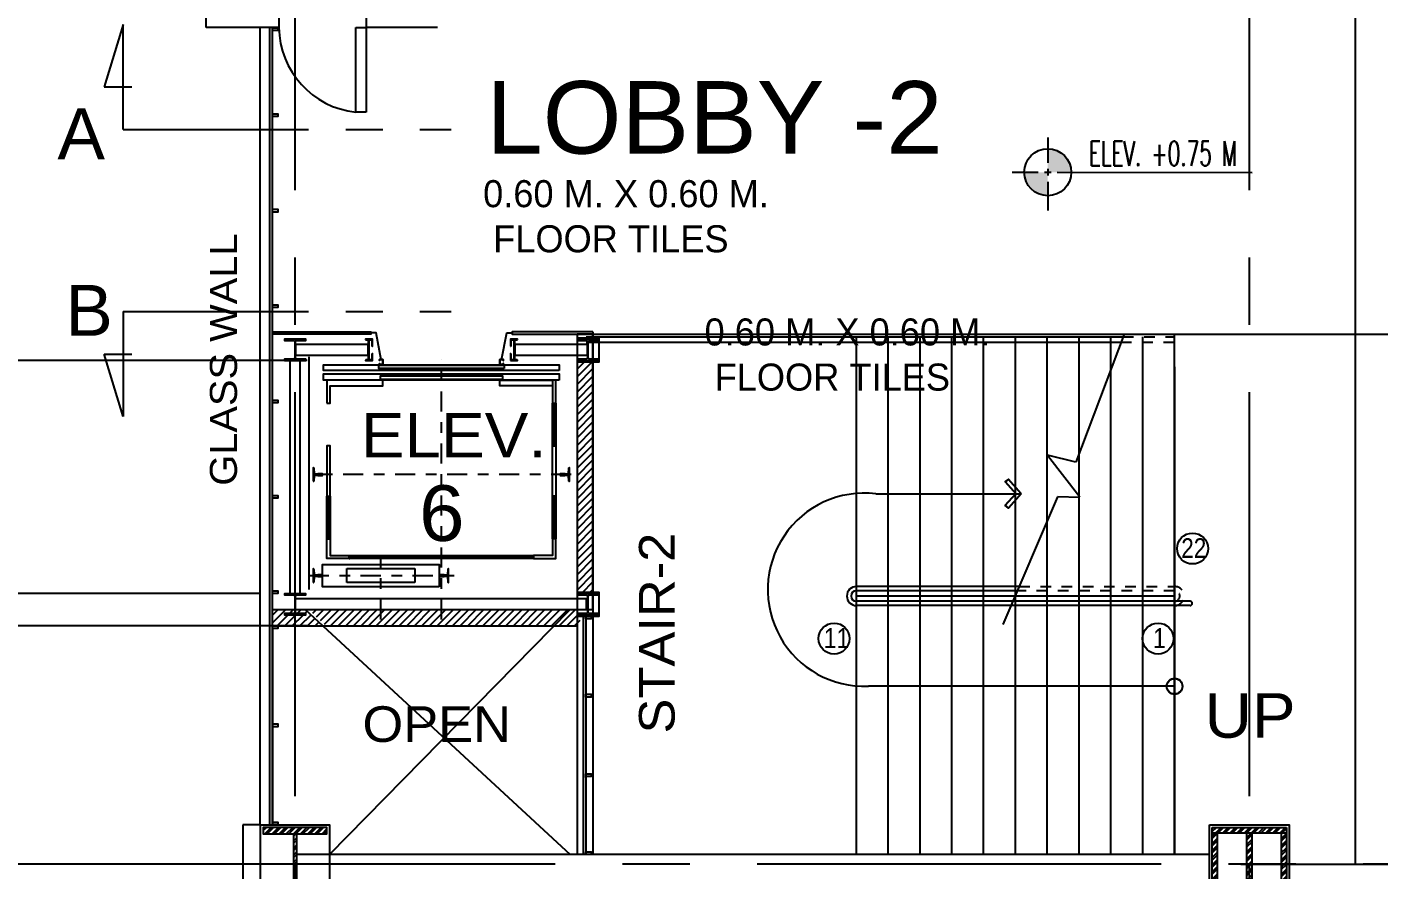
# Model space of a CAD drawing. Header units: millimetres. Extents: x 2148 to 2681, y 758 to 986.
# Drawn here: x 2287.63 to 2300.38, y 883.97 to 891.92 of the extents above; entities that cross this region are included whole.
import ezdxf

# ---------------------------------------------------------------- set-up
doc = ezdxf.new("R2010")
doc.units = ezdxf.units.MM
for name, pattern in [('$0$HIDDEN', [0.375, 0.25, -0.125]), ('ACAD_ISO02W100', [15, 12, -3]), ('CENTER', [2, 1.25, -0.25, 0.25, -0.25]), ('CENTER2', [28.575, 19.05, -3.175, 3.175, -3.175]), ('DASHED2', [0.375, 0.25, -0.125])]:
    doc.linetypes.add(name, pattern=pattern)
for name, color, linetype in [('4', 4, 'Continuous'), ('A-Hatch', 253, 'Continuous'), ('A-Mullion', 2, 'Continuous'), ('A-Stairs', 1, 'Continuous'), ('A-Wall', 4, 'Continuous'), ('A-wdw-glaz', 2, 'Continuous'), ('ar elev', 2, 'Continuous'), ('cladding', 2, 'Continuous'), ('COL-EX', 2, 'Continuous'), ('COL-IN', 2, 'Continuous'), ('FIXTURE', 1, 'Continuous'), ('HATCH', 8, 'Continuous'), ('Layer1', 5, 'Continuous'), ('p-boarder', 2, 'Continuous'), ('QUOTE', 2, 'Continuous'), ('S_GRID LINES', 252, 'Continuous'), ('TEXT', 6, 'Continuous')]:
    doc.layers.add(name, color=color, linetype=linetype)
doc.styles.add('100', font='SIMPLEX.shx', dxfattribs={"height": 0.25})
doc.styles.add('ARIAL', font='arial.ttf')
doc.styles.add('ARIALNW', font='ARIALN.TTF')
doc.styles.add('MMTX$0$ESMX$0$X-OPTA1D', font='x-opta1d')
doc.styles.add('SWISS', font='swissl.ttf')
doc.dimstyles.new('DIM 100', dxfattribs={"dimtxt": 0.2, "dimasz": 0.2, "dimexe": 0.1, "dimexo": 0, "dimgap": 0.05, "dimtad": 1, "dimzin": 0, "dimdsep": 46, "dimtxsty": 'ARIALNW', "dimcen": 0.09, "dimclrd": 6, "dimclre": 6, "dimclrt": 13, "dimadec": 0, "dimazin": 0, "dimtfac": 1, "dimtofl": 0, "dimtmove": 2, "dimatfit": 3, "dimfxl": 1, "dimtolj": 1, "dimtzin": 0, "dimarcsym": 0})

# ---------------------------------------------------------------- blocks, each defined once
blk = doc.blocks.new('*D2455')
at = {"layer": 'Defpoints', "color": 0, "transparency": 16777216}
for p in [(2299.051, 892.019, 0), (2302.718, 892.019), (2298.408, 889.021, 0)]:
    blk.add_point(p, dxfattribs=at)
at = {"layer": 'FIXTURE', "color": 6, "lineweight": -2, "transparency": 16777216}
for p, q in [((2299.051, 892.019), (2302.818, 892.019)), ((2302.718, 889.221), (2302.718, 891.819)), ((2298.408, 889.021), (2302.818, 889.021))]:
    blk.add_line(p, q, dxfattribs=at)
at = {"layer": 'FIXTURE', "color": 6, "transparency": 16777216}
for points in [[(2302.685, 891.819), (2302.751, 891.819), (2302.718, 892.019)], [(2302.685, 889.221), (2302.751, 889.221), (2302.718, 889.021)]]:
    blk.add_solid(points, dxfattribs=at)
at = {"layer": 'FIXTURE', "color": 13, "transparency": 16777216, "insert": (2302.515, 890.52), "char_height": 0.3, "attachment_point": 5, "rotation": 90, "style": 'ARIALNW'}
blk.add_mtext('\\A1;3.00', dxfattribs=at)
blk = doc.blocks.new('*D2460')
at = {"layer": 'Defpoints', "color": 0, "transparency": 16777216}
for p in [(2302.331, 889.021), (2299.08, 884.021, 0), (2302.718, 884.021)]:
    blk.add_point(p, dxfattribs=at)
at = {"layer": 'FIXTURE', "color": 6, "lineweight": -2, "transparency": 16777216}
for p, q in [((2302.331, 889.021), (2302.818, 889.021)), ((2302.718, 888.821), (2302.718, 884.221)), ((2299.08, 884.021), (2302.818, 884.021))]:
    blk.add_line(p, q, dxfattribs=at)
at = {"layer": 'FIXTURE', "color": 6, "transparency": 16777216}
for points in [[(2302.685, 888.821), (2302.751, 888.821), (2302.718, 889.021)], [(2302.685, 884.221), (2302.751, 884.221), (2302.718, 884.021)]]:
    blk.add_solid(points, dxfattribs=at)
at = {"layer": 'FIXTURE', "color": 13, "transparency": 16777216, "insert": (2302.515, 886.521), "char_height": 0.3, "attachment_point": 5, "rotation": 90, "style": 'ARIALNW'}
blk.add_mtext('\\A1;5.00', dxfattribs=at)
blk = doc.blocks.new('*D2462')
at = {"layer": 'Defpoints', "color": 0, "transparency": 16777216}
for p in [(2284.589, 888.774), (2290.273, 888.774, 0), (2290.28, 886.269, 0)]:
    blk.add_point(p, dxfattribs=at)
at = {"layer": 'FIXTURE', "color": 6, "lineweight": -2, "transparency": 16777216}
for p, q in [((2290.273, 888.774), (2284.489, 888.774)), ((2284.589, 886.469), (2284.589, 888.574)), ((2290.28, 886.269), (2284.489, 886.269))]:
    blk.add_line(p, q, dxfattribs=at)
at = {"layer": 'FIXTURE', "color": 6, "transparency": 16777216}
for points in [[(2284.556, 888.574), (2284.622, 888.574), (2284.589, 888.774)], [(2284.556, 886.469), (2284.622, 886.469), (2284.589, 886.269)]]:
    blk.add_solid(points, dxfattribs=at)
at = {"layer": 'FIXTURE', "color": 13, "transparency": 16777216, "insert": (2284.386, 887.521), "char_height": 0.3, "attachment_point": 5, "rotation": 90, "style": 'ARIALNW'}
blk.add_mtext('\\A1;2.50', dxfattribs=at)
blk = doc.blocks.new('*D2467')
at = {"layer": 'Defpoints', "color": 0, "transparency": 16777216}
for p in [(2289.83, 886.574), (2284.589, 884.021), (2289.668, 884.021, 0)]:
    blk.add_point(p, dxfattribs=at)
at = {"layer": 'FIXTURE', "color": 6, "lineweight": -2, "transparency": 16777216}
for p, q in [((2289.83, 886.574), (2284.489, 886.574)), ((2284.589, 886.374), (2284.589, 884.221)), ((2289.668, 884.021), (2284.489, 884.021))]:
    blk.add_line(p, q, dxfattribs=at)
at = {"layer": 'FIXTURE', "color": 6, "transparency": 16777216}
for points in [[(2284.556, 886.374), (2284.622, 886.374), (2284.589, 886.574)], [(2284.556, 884.221), (2284.622, 884.221), (2284.589, 884.021)]]:
    blk.add_solid(points, dxfattribs=at)
at = {"layer": 'FIXTURE', "color": 13, "transparency": 16777216, "insert": (2284.386, 885.297), "char_height": 0.3, "attachment_point": 5, "rotation": 90, "style": 'ARIALNW'}
blk.add_mtext('\\A1;2.55', dxfattribs=at)
blk = doc.blocks.new('*D2474')
at = {"layer": 'Defpoints', "color": 0, "transparency": 16777216}
for p in [(2284.589, 884.021), (2289.107, 884.021, 0), (2289.869, 879.07, 0)]:
    blk.add_point(p, dxfattribs=at)
at = {"layer": 'FIXTURE', "color": 6, "lineweight": -2, "transparency": 16777216}
for p, q in [((2289.107, 884.021), (2284.489, 884.021)), ((2284.589, 879.27), (2284.589, 883.821)), ((2289.869, 879.07), (2284.489, 879.07))]:
    blk.add_line(p, q, dxfattribs=at)
at = {"layer": 'FIXTURE', "color": 6, "transparency": 16777216}
for points in [[(2284.556, 883.821), (2284.622, 883.821), (2284.589, 884.021)], [(2284.556, 879.27), (2284.622, 879.27), (2284.589, 879.07)]]:
    blk.add_solid(points, dxfattribs=at)
at = {"layer": 'FIXTURE', "color": 13, "transparency": 16777216, "insert": (2284.386, 881.545), "char_height": 0.3, "attachment_point": 5, "rotation": 90, "style": 'ARIALNW'}
blk.add_mtext('\\A1;4.95', dxfattribs=at)
blk = doc.blocks.new('CUT')
at = {"layer": '4', "linetype": 'CENTER'}
for p, q in [((2304.7085, 893.8809, 0), (2304.7085, 894.59, 0)), ((2304.5811, 894.1682, 0), (2304.7672, 894.1682, 0)), ((2304.7085, 893.8809, 0), (2306.9191, 893.8809, 0))]:
    blk.add_line(p, q, dxfattribs=at)
at = {"layer": '4', "linetype": 'CENTER', "elevation": 0}
blk.add_lwpolyline([(2304.7085, 894.59), (2304.5811, 894.1682)], dxfattribs=at)

msp = doc.modelspace()

# ---------------------------------------------------------------- hatches: boundary and pattern name
at = {"layer": 'A-Hatch'}
h = msp.add_hatch(dxfattribs=at)
h.set_pattern_fill('ANSI32', color=256, scale=0.005, style=0)
h.paths.add_polyline_path([(2290.1755609, 884.308508), (2290.4605609, 884.308508), (2290.4605609, 884.368508), (2289.8605609, 884.368508), (2289.8605609, 884.308508), (2290.1455609, 884.308508), (2290.1455609, 883.728508), (2289.8605609, 883.728508), (2289.8605609, 883.668508), (2290.4605609, 883.668508), (2290.4605609, 883.728508), (2290.1755609, 883.728508)])
h = msp.add_hatch(dxfattribs=at)
h.set_pattern_fill('ANSI32', color=256, scale=0.005, style=0)
h.paths.add_polyline_path([(2299.1605609, 884.368508), (2298.8105609, 884.368508), (2298.8105609, 884.318508), (2299.1605609, 884.318508)])
h.paths.add_polyline_path([(2299.5105609, 884.368508), (2299.1605609, 884.368508), (2299.1605609, 884.318508), (2299.5105609, 884.318508)])
h.paths.add_polyline_path([(2299.1855609, 884.318508), (2299.1605609, 884.318508), (2299.1605609, 884.0205212), (2299.1855609, 884.0205212)])
h.paths.add_polyline_path([(2299.1605609, 884.318508), (2299.1355609, 884.318508), (2299.1355609, 884.0205212), (2299.1605609, 884.0205212)])
h.paths.add_polyline_path([(2299.5105609, 884.0205212), (2299.4605609, 884.0205212), (2299.4605609, 883.718508), (2299.5105609, 883.718508)])
h.paths.add_polyline_path([(2299.5105609, 883.718508), (2299.1605609, 883.718508), (2299.1605609, 883.668508), (2299.5105609, 883.668508)])
h.paths.add_polyline_path([(2299.1605609, 883.718508), (2298.8105609, 883.718508), (2298.8105609, 883.668508), (2299.1605609, 883.668508)])
h.paths.add_polyline_path([(2298.8605609, 884.0205212), (2298.8105609, 884.0205212), (2298.8105609, 883.718508), (2298.8605609, 883.718508)])
h.paths.add_polyline_path([(2298.8605609, 884.318508), (2298.8105609, 884.318508), (2298.8105609, 884.0205212), (2298.8605609, 884.0205212)])
h.paths.add_polyline_path([(2299.5105609, 884.318508), (2299.4605609, 884.318508), (2299.4605609, 884.0205212), (2299.5105609, 884.0205212)])
h.paths.add_polyline_path([(2299.1855609, 884.0205212), (2299.1605609, 884.0205212), (2299.1605609, 883.718508), (2299.1855609, 883.718508)])
h.paths.add_polyline_path([(2299.1605609, 884.0205212), (2299.1355609, 884.0205212), (2299.1355609, 883.718508), (2299.1605609, 883.718508)])
at = {"layer": 'HATCH'}
h = msp.add_hatch(dxfattribs=at)
h.set_pattern_fill('ANSI31', color=256, scale=0.016, style=0)
h.set_pattern_definition([(45, (-365.105626, 112.380505), (-0.0359210245, 0.0359210245), [])])
h.paths.add_polyline_path([(2292.8196053, 886.5853928), (2292.8967833, 886.5853928), (2292.8971721, 888.7599688), (2292.8195934, 888.7599688)])
h.paths.add_polyline_path([(2292.8967833, 886.5853928), (2292.9696053, 886.5853928), (2292.9695934, 888.7599688), (2292.8971721, 888.7599688)])
h = msp.add_hatch(dxfattribs=at)
h.set_pattern_fill('ANSI31', color=256, scale=0.016, style=0)
h.paths.add_polyline_path([(2290.4237941, 886.2690861), (2290.2566216, 886.4236083), (2290.1643973, 886.4236083), (2290.1643973, 886.3987285), (2290.1659565, 886.3924918), (2290.170634, 886.3878143), (2290.1768707, 886.3862551), (2290.2610663, 886.3862551), (2290.2610663, 886.3737817), (2290.1605609, 886.3737817), (2290.1605609, 886.2690861)])
h.paths.add_polyline_path([(2290.1605609, 886.2690861), (2290.1605609, 886.3737817), (2290.0599324, 886.3737817), (2290.0599324, 886.3862551), (2290.1425688, 886.3862551), (2290.1503647, 886.3878143), (2290.1550422, 886.3924918), (2290.1566014, 886.3987285), (2290.1566014, 886.4236083), (2289.9480285, 886.4236083), (2289.9480285, 886.2690861), (2289.9993719, 886.2690861)])
h = msp.add_hatch(dxfattribs=at)
h.set_pattern_fill('ANSI31', color=256, scale=0.016, style=0)
h.paths.add_polyline_path([(2292.848669, 886.2736754), (2292.848669, 886.3603938), (2292.8195934, 886.3603938), (2292.8195934, 886.4236754), (2290.2924566, 886.4236754), (2290.2924566, 886.420499), (2290.4513003, 886.2736754)])
at = {"layer": 'Layer1'}
for points in [[(2297.2589022, 890.7707595), (2297.2586666, 890.5487558), (2297.4806702, 890.5485202, 0.4142135624)], [(2297.2584648, 890.3256524), (2297.258684, 890.5481571), (2297.0366968, 890.5478917, 0.4142135624)]]:
    msp.add_hatch(color=32, dxfattribs=at).paths.add_polyline_path(points)

# ---------------------------------------------------------------- linework, layer by layer
for p, q in [((2290.7323923, 891.1145249, 0), (2290.7323923, 891.9145249, 0)), ((2290.7323923, 891.9145249, 0), (2290.8323923, 891.9145249, 0)), ((2290.8323923, 891.9145249, 0), (2290.8323923, 891.1145249, 0)), ((2290.8323923, 891.1145249, 0), (2290.7323923, 891.1145249, 0))]:
    msp.add_line(p, q)
at = {"ltscale": 0.05}
msp.add_line((2290.2924566, 886.6120786, 0), (2290.2924565, 888.8063904, 0), dxfattribs=at)
for centre in [(2298.6241304, 886.999315, 0), (2295.2433977, 886.1498269, 0), (2298.298723, 886.1498269, 0)]:
    msp.add_circle(centre, 0.1459092, dxfattribs=at)
at = {"layer": 'A-Mullion'}
for points, elevation in [([(2289.9480285, 891.9118882), (2289.9993719, 891.9118882), (2289.9993719, 891.8862168), (2289.9480285, 891.8862168)], 0), ([(2289.9480285, 891.0992797), (2289.9993719, 891.0992797), (2289.9993719, 891.0736083), (2289.9480285, 891.0736083)], 0), ([(2289.9480285, 890.1992797), (2289.9993719, 890.1992797), (2289.9993719, 890.1736083), (2289.9480285, 890.1736083)], 0), ([(2289.9480285, 889.2992797), (2289.9993719, 889.2992797), (2289.9993719, 889.2736083), (2289.9480285, 889.2736083)], 0), ([(2289.9480285, 888.3992797), (2289.9993719, 888.3992797), (2289.9993719, 888.3736083), (2289.9480285, 888.3736083)], 0), ([(2289.9480285, 887.4992797), (2289.9993719, 887.4992797), (2289.9993719, 887.4736083), (2289.9480285, 887.4736083)], 0), ([(2289.9480285, 886.5992797), (2289.9993719, 886.5992797), (2289.9993719, 886.5736083), (2289.9480285, 886.5736083)], -0.0000001), ([(2292.902172, 886.3603938), (2292.9535154, 886.3603938), (2292.9535154, 886.3347224), (2292.902172, 886.3347224)], 0), ([(2292.902172, 885.6242594), (2292.9535154, 885.6242594), (2292.9535154, 885.598588), (2292.902172, 885.598588)], 0), ([(2289.9480285, 885.3441327), (2289.9993719, 885.3441327), (2289.9993719, 885.3184613), (2289.9480285, 885.3184613)], 0), ([(2292.902172, 884.8752892), (2292.9535154, 884.8752892), (2292.9535154, 884.8496178), (2292.902172, 884.8496178)], 0), ([(2289.9480285, 884.4191793), (2289.9993719, 884.4191793), (2289.9993719, 884.393508), (2289.9480285, 884.393508)], 0), ([(2292.902172, 884.1391548), (2292.9535154, 884.1391548), (2292.9535154, 884.1134834), (2292.902172, 884.1134834)], 0)]:
    msp.add_lwpolyline(points, close=True, dxfattribs=dict(at, elevation=elevation))
msp.add_lwpolyline([(2289.9480285, 886.2690861), (2289.9993719, 886.2690861), (2289.9993719, 886.2434147), (2289.9480285, 886.2434147)], close=True, dxfattribs=at)
at = {"layer": 'A-Stairs', "ltscale": 10}
for p, q in [((2292.8059916, 889.020938, 0), (2298.4076836, 889.020938, 0)), ((2292.9058438, 888.995938, 0), (2297.9686816, 888.995938, 0)), ((2292.9058441, 888.945938, 0), (2297.9497906, 888.945938, 0)), ((2295.4540321, 884.1134834, 0), (2295.4540321, 888.9938839, 0)), ((2295.7540321, 884.1134834, 0), (2295.7540321, 888.9971338, 0)), ((2296.0540321, 884.1134834, 0), (2296.0540321, 888.9971338, 0)), ((2296.0540321, 884.1134834, 0), (2296.0540321, 888.9971338, 0)), ((2296.3540321, 884.1134834, 0), (2296.3540321, 888.9971338, 0)), ((2296.3540321, 884.1134834, 0), (2296.3540321, 888.9971338, 0)), ((2296.6540321, 884.1134834, 0), (2296.6540321, 888.9971338, 0)), ((2296.6540321, 884.1134834, 0), (2296.6540321, 888.9971338, 0)), ((2296.9540321, 884.1134834, 0), (2296.9540321, 888.9971338, 0)), ((2296.9540321, 884.1134834, 0), (2296.9540321, 888.9971338, 0)), ((2297.2540321, 884.1134834, 0), (2297.2540321, 888.9971338, 0)), ((2297.2540321, 884.1134834, 0), (2297.2540321, 888.9971338, 0)), ((2297.9781271, 889.020938, 0), (2297.5223658, 887.8146465, -0.0000001)), ((2297.5540321, 884.1134834, 0), (2297.5540321, 888.9971338, 0)), ((2297.5540321, 884.1134834, 0), (2297.5540321, 888.9971338, 0)), ((2297.8540321, 884.1134834, 0), (2297.8540321, 888.9971338, 0)), ((2297.8540321, 884.1134834, 0), (2297.8540321, 888.9971338, 0)), ((2298.1540321, 884.1134834, 0), (2298.1540321, 888.9971338, 0)), ((2298.1540321, 884.1134834, 0), (2298.1540321, 888.9971338, 0)), ((2298.4540321, 884.1134834, 0), (2298.4540321, 889.020938, 0)), ((2298.4540321, 884.1134834, 0), (2298.4540321, 888.800938, 0)), ((2298.4540321, 888.7127288, 0), (2298.4540321, 884.1134834, 0)), ((2297.5223658, 887.8146465, -0.0000001), (2297.2563464, 887.8789969, -0.0000001)), ((2297.2563464, 887.8789969, -0.0000001), (2297.5600135, 887.4865478, -0.0000001)), ((2297.3518316, 887.4865478, -0.0000001), (2296.8359199, 886.282621, -0.0000001)), ((2297.5600135, 887.4819981, -0.0000001), (2297.3518316, 887.4865478, -0.0000001)), ((2296.9896262, 886.6413086, 0), (2295.4540321, 886.6413086, 0)), ((2296.9724852, 886.6013086, 0), (2295.4540321, 886.6013086, 0)), ((2298.4540321, 886.5513086, 0), (2295.4540321, 886.5513086, 0)), ((2298.6009825, 886.5013086, 0), (2295.4540321, 886.5013086, 0)), ((2298.6009825, 886.4613086, 0), (2295.4540321, 886.4613086, 0))]:
    msp.add_line(p, q, dxfattribs=at)
at = {"layer": 'A-Stairs', "linetype": '$0$HIDDEN', "ltscale": 0.3}
for p, q in [((2296.9896262, 886.6413086, 0), (2298.4540321, 886.6413086, 0)), ((2298.4540321, 886.6013086, 0), (2296.9724852, 886.6013086, 0))]:
    msp.add_line(p, q, dxfattribs=at)
at = {"layer": 'A-Stairs', "ltscale": 10}
for centre, radius, start, end in [((2295.4540321, 886.5513086, 0), 0.09, 90, 270), ((2295.4540321, 886.5513086, 0), 0.05, 90, 270), ((2298.6009825, 886.4813086, -0.0000073), 0.02, 270, 90)]:
    msp.add_arc(centre, radius, start, end, dxfattribs=at)
at = {"layer": 'A-Stairs', "linetype": '$0$HIDDEN', "ltscale": 0.3}
for radius in [0.09, 0.05]:
    msp.add_arc((2298.4540321, 886.5513086, -0.0000087), radius, 270, 90, dxfattribs=at)
at = {"layer": 'A-Wall', "ltscale": 10}
for p, q in [((2289.3221513, 891.9145249, 0), (2289.3221513, 894.928508, 0)), ((2290.0073468, 892.1210246, 0), (2290.0073468, 891.9145249, 0)), ((2290.8323923, 892.1210246, 0), (2290.8323923, 891.9145249, 0)), ((2290.0073468, 891.9145249, 0), (2289.3221513, 891.9145249, 0)), ((2291.5038578, 891.9145249, 0), (2290.8323923, 891.9145249, 0)), ((2292.8195792, 889.020938, 0), (2292.8195926, 886.5736083, 0)), ((2292.9695792, 889.020938, 0), (2292.8195792, 889.0209372, 0)), ((2292.969592, 889.0183856, 0), (2292.819592, 889.0183847, 0)), ((2289.9480285, 886.4236083, 0.0000001), (2292.9695934, 886.4236083, 0.0000001)), ((2289.9480285, 886.2690861, 0.0000001), (2292.8195269, 886.2690861, 0.0000001)), ((2289.8355609, 884.393508, 0), (2289.6676269, 884.393508, 0)), ((2289.8355609, 884.393508, 0), (2289.6676269, 884.393508, 0)), ((2289.6676276, 884.393508, 0), (2289.6676276, 882.5741887, 0)), ((2298.7855609, 884.1134834, 0), (2290.1792505, 884.1134834, 0))]:
    msp.add_line(p, q, dxfattribs=at)
at = {"layer": 'A-Wall'}
for p, q in [((2292.9695934, 886.4236083, 0.0000001), (2292.9695934, 889.020938, 0)), ((2289.9480285, 886.2434147), (2289.9480285, 884.4191793, 0))]:
    msp.add_line(p, q, dxfattribs=at)
for p in [(2292.902172, 886.3475581, 0), (2292.902172, 885.6114237, 0), (2289.9480285, 885.4085581, 0), (2292.902172, 884.841382, 0), (2289.9480285, 884.4063437, 0)]:
    msp.add_point(p, dxfattribs=at)
at = {"layer": 'A-wdw-glaz', "ltscale": 10}
for p, q in [((2289.9230285, 884.393508, 0), (2289.9230285, 891.9145249, 0)), ((2289.9480285, 884.393508, 0), (2289.9480285, 891.9145249, 0))]:
    msp.add_line(p, q, dxfattribs=at)
at = {"layer": 'ar elev'}
msp.add_line((2292.9696062, 889.0430945, 0), (2292.9696062, 889.0228252, 0), dxfattribs=at)
at = {"layer": 'ar elev', "color": 8, "linetype": 'CENTER2', "ltscale": 0.01}
for p, q in [((2291.5400043, 886.3287903, -0.0000001), (2291.5400042, 888.7829365, -0.0000001)), ((2292.7655182, 887.6961895, -0.0000001), (2290.3144903, 887.6961894, -0.0000001)), ((2290.9693451, 886.3287903, -0.0000001), (2290.9693451, 886.8994495, -0.0000001)), ((2290.2881756, 886.7435317, -0.0000001), (2291.7025452, 886.7435317, -0.0000001))]:
    msp.add_line(p, q, dxfattribs=at)
at = {"layer": 'ar elev'}
for points, elevation in [([(2289.9480285, 889.0430945), (2290.8753824, 889.0430945), (2290.8753824, 889.0228252), (2289.9480285, 889.0228252)], 0), ([(2290.9736105, 888.7780342), (2290.9237168, 889.0337394), (2290.8738231, 889.0337394)], 0), ([(2292.1086921, 888.7780342), (2292.1585858, 889.0337394), (2292.2084795, 889.0337394)], 0), ([(2292.9696062, 889.0430945), (2292.2084797, 889.0430945), (2292.2084797, 889.0228252), (2292.9696062, 889.0228252)], 0), ([(2292.650139, 888.6784716), (2290.4298695, 888.6784716), (2290.4298695, 888.7330428), (2292.650139, 888.7330429), (2292.650139, 888.6784717)], -0.0000001), ([(2290.4594938, 888.3697543), (2290.4906774, 888.3697543), (2290.4906774, 888.533468), (2290.9896144, 888.533468), (2290.9896144, 888.5880393), (2290.4594938, 888.5880393), (2290.4594938, 888.3697543)], -0.0000001), ([(2290.6699829, 886.9337514), (2290.6699829, 886.904127), (2290.4594939, 886.904127), (2290.4594939, 887.0896692), (2290.4906774, 887.0896692), (2290.4906774, 886.9337514), (2290.6699829, 886.9337514)], -0.0000001), ([(2292.4100256, 886.9337514), (2292.4100256, 886.904127), (2292.6205146, 886.904127), (2292.6205146, 887.0896692), (2292.589331, 887.0896692), (2292.5893311, 886.9337514), (2292.4100256, 886.9337514)], -0.0000001)]:
    msp.add_lwpolyline(points, dxfattribs=dict(at, elevation=elevation))
for points, elevation in [([(2290.1425688, 888.7858301), (2290.0599323, 888.7858301), (2290.0599323, 888.7733567), (2290.2610663, 888.7733567), (2290.2610663, 888.7858301), (2290.1768707, 888.7858301), (2290.170634, 888.7873893), (2290.1659564, 888.7920668), (2290.1643973, 888.7983035), (2290.1643973, 888.9479846), (2290.1659564, 888.9557805), (2290.170634, 888.960458), (2290.1768707, 888.9620172), (2290.2610663, 888.9620172), (2290.2610663, 888.9729315), (2290.0599323, 888.9729315), (2290.0599323, 888.9620172), (2290.1425688, 888.9620172), (2290.1503647, 888.960458), (2290.1550422, 888.9557805), (2290.1566014, 888.9479846), (2290.1566014, 888.7983035), (2290.1550422, 888.7920668), (2290.1503647, 888.7873893)], 0), ([(2290.8831783, 888.9651356), (2290.8847375, 888.9588989), (2290.8847375, 888.9121235), (2290.8862967, 888.9090052), (2290.889415, 888.9090052), (2290.8909742, 888.9090052), (2290.8909742, 888.9729315), (2290.8254887, 888.9729315), (2290.8254887, 888.9713723), (2290.8270479, 888.9682539), (2290.8301663, 888.9682539), (2290.8769416, 888.9682539)], 0), ([(2290.8488764, 888.7795934), (2290.8582315, 888.7795934), (2290.8582315, 888.9682539), (2290.8488764, 888.9682539)], 0), ([(2292.1913287, 888.9090052), (2292.1960062, 888.9090052), (2292.1975654, 888.9121235), (2292.1975654, 888.9588989), (2292.1991246, 888.9651356), (2292.2053613, 888.968254), (2292.255255, 888.968254), (2292.2568142, 888.9713723), (2292.2568142, 888.9729315), (2292.1913287, 888.9729315)], 0), ([(2292.2240714, 888.7795934), (2292.2334265, 888.7795934), (2292.2334265, 888.968254), (2292.2240714, 888.968254)], 0), ([(2292.8195934, 888.7599688), (2293.0280113, 888.7599688), (2293.0280113, 888.9849678), (2292.8195934, 888.9849678)], 0), ([(2292.8212366, 888.7733567), (2293.0223706, 888.7733567), (2293.0223706, 888.7858301), (2292.9397342, 888.7858301), (2292.9319383, 888.7873893), (2292.9272607, 888.7920668), (2292.9257016, 888.7983036), (2292.9257016, 888.9479847), (2292.9272607, 888.9557805), (2292.9319383, 888.9604581), (2292.9397342, 888.9620173), (2293.0223706, 888.9620173), (2293.0223706, 888.9729315), (2292.8212366, 888.9729315), (2292.8212366, 888.9620173), (2292.9054322, 888.9620173), (2292.9116689, 888.9604581), (2292.9163465, 888.9557805), (2292.9179057, 888.9479847), (2292.9179057, 888.7983036), (2292.9163465, 888.7920668), (2292.911669, 888.7873893), (2292.9054322, 888.7858301), (2292.8212366, 888.7858301)], 0), ([(2290.8254887, 888.7749159), (2290.8254887, 888.7733567), (2290.8909742, 888.7733567), (2290.8909742, 888.8388422), (2290.889415, 888.8388422), (2290.8862967, 888.837283), (2290.8847375, 888.8341646), (2290.8847375, 888.7873893), (2290.8831783, 888.7827118), (2290.8769416, 888.7795934), (2290.8301663, 888.7795934), (2290.8270479, 888.7780342)], 0), ([(2290.9553123, 888.734602), (2290.9584306, 888.7330428), (2290.9864959, 888.7330428), (2290.9896142, 888.734602), (2290.9896142, 888.7361612), (2290.9896142, 888.7798182), (2290.9896142, 888.7829365), (2290.9864959, 888.7829365), (2290.9584306, 888.7829365), (2290.9553123, 888.7829365), (2290.9553123, 888.7735815), (2290.9568715, 888.7735815), (2290.9568715, 888.7813774), (2290.988055, 888.7813774), (2290.988055, 888.7361612), (2290.9568715, 888.7361612), (2290.9568715, 888.7439571), (2290.9553123, 888.7439571)], -0.0000001), ([(2292.0935123, 888.7330429), (2292.1215775, 888.7330429), (2292.1246958, 888.734602), (2292.1246958, 888.7361612), (2292.1246958, 888.7439571), (2292.1231366, 888.7439571), (2292.1231366, 888.7361612), (2292.0919531, 888.7361612), (2292.0919531, 888.7813774), (2292.1231366, 888.7813774), (2292.1231366, 888.7735815), (2292.1246958, 888.7735815), (2292.1246958, 888.7798182), (2292.1246958, 888.7829365), (2292.1215775, 888.7829365), (2292.0935123, 888.7829365), (2292.0903939, 888.7829365), (2292.0903939, 888.7798182), (2292.0903939, 888.7361612), (2292.0903939, 888.734602)], -0.0000001), ([(2292.1913287, 888.7733567), (2292.2568142, 888.7733567), (2292.2568142, 888.7749159), (2292.255255, 888.7780342), (2292.2521366, 888.7795934), (2292.2053613, 888.7795934), (2292.1991246, 888.7827118), (2292.1975654, 888.7873893), (2292.1975654, 888.8341646), (2292.1960062, 888.837283), (2292.1928879, 888.8388422), (2292.1913287, 888.8388422)], 0), ([(2292.650139, 888.5880393), (2290.4298695, 888.5880393), (2290.4298695, 888.6488472), (2292.650139, 888.6488472)], -0.0000001), ([(2292.1309327, 888.6971818), (2290.9506349, 888.6971818), (2290.9506349, 888.7299245), (2292.1309327, 888.7299245)], -0.0000001), ([(2292.1153409, 888.5927168), (2290.9646675, 888.5927168), (2290.9646675, 888.6270187), (2292.1153409, 888.6270187)], -0.0000001), ([(2292.589331, 888.5334681), (2292.0903941, 888.5334681), (2292.0903941, 888.5880393), (2292.589331, 888.5880393)], -0.0000001), ([(2292.589331, 888.3697544), (2292.6205146, 888.3697544), (2292.6205146, 888.5880393), (2292.589331, 888.5880393)], -0.0000001), ([(2290.4594939, 887.4919371), (2290.4906774, 887.4919371), (2290.4906774, 887.9674864), (2290.4594939, 887.9674864)], -0.0000001), ([(2292.6205146, 887.4919371), (2292.589331, 887.4919371), (2292.589331, 887.9674864), (2292.6205146, 887.9674864)], -0.0000001), ([(2290.6762196, 886.904127), (2290.6699829, 886.904127), (2290.6699829, 886.904127), (2290.6762196, 886.904127)], -0.0000001), ([(2291.5197349, 886.6390667), (2290.4205144, 886.6390667), (2290.4205144, 886.8479966), (2291.5197349, 886.8479966)], -0.0000001), ([(2290.1425688, 886.3862551), (2290.0599324, 886.3862551), (2290.0599324, 886.3737817), (2290.2610663, 886.3737817), (2290.2610663, 886.3862551), (2290.1768707, 886.3862551), (2290.170634, 886.3878143), (2290.1659565, 886.3924918), (2290.1643973, 886.3987285), (2290.1643973, 886.5484096), (2290.1659565, 886.5546463), (2290.170634, 886.560883), (2290.1768707, 886.5624422), (2290.2610663, 886.5624422), (2290.2610663, 886.5733565), (2290.0599324, 886.5733565), (2290.0599324, 886.5624422), (2290.1425688, 886.5624422), (2290.1503647, 886.560883), (2290.1550422, 886.5546463), (2290.1566014, 886.5484096), (2290.1566014, 886.3987285), (2290.1550422, 886.3924918), (2290.1503647, 886.3878143)], 0), ([(2290.1550422, 886.5546463), (2290.1566014, 886.5484096), (2290.1566014, 886.3987285), (2290.1550422, 886.3924918), (2290.1503647, 886.3878143), (2290.1425688, 886.3862551), (2290.0599324, 886.3862551), (2290.0599324, 886.3737817), (2290.2610663, 886.3737817), (2290.2610663, 886.3862551), (2290.1768707, 886.3862551), (2290.170634, 886.3878143), (2290.1659565, 886.3924918), (2290.1643973, 886.3987285), (2290.1643973, 886.5484096), (2290.1659565, 886.5546463), (2290.170634, 886.560883), (2290.1768707, 886.5624422), (2290.2610663, 886.5624422), (2290.2610663, 886.5733565), (2290.0599324, 886.5733565), (2290.0599324, 886.5624422), (2290.1425688, 886.5624422), (2290.1503647, 886.560883)], 0), ([(2292.8195934, 886.3603938), (2293.0280113, 886.3603938), (2293.0280113, 886.5853928), (2292.8195934, 886.5853928)], 0), ([(2292.8212367, 886.3737817), (2293.0223706, 886.3737817), (2293.0223706, 886.3862552), (2292.9397342, 886.3862551), (2292.9319383, 886.3878143), (2292.9272608, 886.3924919), (2292.9257016, 886.3987286), (2292.9257016, 886.5484097), (2292.9272608, 886.5562056), (2292.9319383, 886.5608831), (2292.9397342, 886.5624423), (2293.0223706, 886.5624423), (2293.0223706, 886.5733565), (2292.8212367, 886.5733565), (2292.8212367, 886.5624423), (2292.9054323, 886.5624423), (2292.911669, 886.5608831), (2292.9163465, 886.5562056), (2292.9179057, 886.5484097), (2292.9179057, 886.3987286), (2292.9163465, 886.3924919), (2292.911669, 886.3878143), (2292.9054323, 886.3862551), (2292.8212367, 886.3862551)], 0)]:
    msp.add_lwpolyline(points, close=True, dxfattribs=dict(at, elevation=elevation))
at = {"layer": 'ar elev', "color": 3, "elevation": 0}
for points in [[(2290.1643973, 888.8232504), (2290.8488764, 888.8232504), (2290.8488764, 888.9230378), (2290.1643973, 888.9230378)], [(2292.2334265, 888.8232504), (2292.9179057, 888.8232504), (2292.9179057, 888.9230378), (2292.2334265, 888.9230378)], [(2290.1098261, 886.5733565), (2290.2096135, 886.5733565), (2290.2096134, 888.7733567), (2290.109826, 888.7733567)], [(2290.1566014, 886.4236754), (2292.9101098, 886.4236754), (2292.9101098, 886.5234628), (2290.1566014, 886.5234628)]]:
    msp.add_lwpolyline(points, close=True, dxfattribs=at)
at = {"layer": 'ar elev', "color": 8, "elevation": -0.0000001}
for points in [[(2292.6205146, 887.9674864), (2292.589331, 887.9674864), (2292.589331, 888.3697544), (2292.6205146, 888.3697544)], [(2292.6111595, 887.9674864), (2292.6002453, 887.9674864), (2292.6002453, 888.3697544), (2292.6111595, 888.3697544)], [(2290.3316413, 887.6338223), (2290.3347596, 887.6338223), (2290.337878, 887.6338223), (2290.3394371, 887.6369407), (2290.3425555, 887.6852752), (2290.3441147, 887.6899527), (2290.3487922, 887.6915119), (2290.3706207, 887.6915119), (2290.3752982, 887.6883935), (2290.39089, 887.6883935), (2290.4189552, 887.6883935), (2290.4205144, 887.6899527), (2290.4205144, 887.7039853), (2290.4189552, 887.7039853), (2290.3752982, 887.7039853), (2290.3706207, 887.700867), (2290.3487922, 887.700867), (2290.3441147, 887.7039853), (2290.3425555, 887.7086629), (2290.3394371, 887.7569974), (2290.337878, 887.7585566), (2290.3347596, 887.7601157), (2290.3316413, 887.7601157)], [(2292.6594941, 887.6899528), (2292.6610532, 887.6883936), (2292.7047102, 887.6883936), (2292.7047102, 887.6899528), (2292.7093878, 887.6915119), (2292.7312162, 887.6915119), (2292.7358938, 887.6899528), (2292.737453, 887.6852752), (2292.7405713, 887.6369407), (2292.7421305, 887.6338223), (2292.7483672, 887.6338223), (2292.7483672, 887.7601158), (2292.7452488, 887.7601158), (2292.7421305, 887.7585566), (2292.7405713, 887.7569974), (2292.737453, 887.7086629), (2292.7358938, 887.7039854), (2292.7312162, 887.700867), (2292.7093878, 887.700867), (2292.7047102, 887.7039854), (2292.6891184, 887.7039854), (2292.6610532, 887.7039854), (2292.6594941, 887.7039854)], [(2290.4906774, 887.0896692), (2290.4594939, 887.0896692), (2290.4594939, 887.4919371), (2290.4906774, 887.4919371)], [(2290.4797632, 887.0896692), (2290.4704081, 887.0896692), (2290.4704081, 887.4919371), (2290.4797632, 887.4919371)], [(2292.6205146, 887.0896692), (2292.589331, 887.0896692), (2292.589331, 887.4919371), (2292.6205146, 887.4919371)], [(2292.6111595, 887.0896692), (2292.6002453, 887.0896692), (2292.6002453, 887.4919371), (2292.6111595, 887.4919371)], [(2292.4100256, 886.904127), (2290.6699829, 886.904127), (2290.6699829, 886.9337514), (2292.4100256, 886.9337514)], [(2292.4100256, 886.9134821), (2290.6699829, 886.9134821), (2290.6699829, 886.9243963), (2292.4100256, 886.9243963)], [(2290.3316413, 886.6796054), (2290.3347596, 886.6796054), (2290.337878, 886.6811645), (2290.3394372, 886.6842829), (2290.3425555, 886.7326174), (2290.3441147, 886.7372949), (2290.3487922, 886.7388541), (2290.3706207, 886.7388541), (2290.3752983, 886.7357358), (2290.4189552, 886.7357358), (2290.4205144, 886.737295), (2290.4205144, 886.7513276), (2290.3752983, 886.7513276), (2290.3706207, 886.7482092), (2290.3487922, 886.7482092), (2290.3441147, 886.7513276), (2290.3425555, 886.7560051), (2290.3394372, 886.8027804), (2290.337878, 886.8058988), (2290.3347596, 886.807458), (2290.3316413, 886.807458)], [(2291.5696286, 886.7388541), (2291.5914571, 886.7388541), (2291.5961347, 886.737295), (2291.5976938, 886.7326174), (2291.6008122, 886.6842829), (2291.6023714, 886.6811646), (2291.6054897, 886.6796054), (2291.6086081, 886.6796054), (2291.6086081, 886.807458), (2291.6054897, 886.807458), (2291.6023714, 886.8058988), (2291.6008122, 886.8027804), (2291.5976938, 886.7560051), (2291.5961347, 886.7513276), (2291.5914571, 886.7482092), (2291.5696286, 886.7482092), (2291.5649511, 886.7513276), (2291.5212941, 886.7513276), (2291.5197349, 886.7513276), (2291.5197349, 886.737295), (2291.5212941, 886.7357358), (2291.5649511, 886.7357358)]]:
    msp.add_lwpolyline(points, close=True, dxfattribs=at)
at = {"layer": 'ar elev', "linetype": 'ACAD_ISO02W100', "ltscale": 0.3, "elevation": -0.0000001}
msp.add_lwpolyline([(2291.2905358, 886.6780462), (2290.6497136, 886.6780462), (2290.6497136, 886.8105763), (2291.2905358, 886.8105763)], close=True, dxfattribs=at)
at = {"layer": 'cladding', "elevation": 0}
for points in [[(2289.8355609, 884.393508), (2290.4855609, 884.393508), (2290.4855609, 883.643508), (2289.8355609, 883.643508)], [(2298.7855609, 884.393508), (2299.5355609, 884.393508), (2299.5355609, 883.643508), (2298.7855609, 883.643508)]]:
    msp.add_lwpolyline(points, close=True, dxfattribs=at)
at = {"layer": 'COL-EX', "elevation": 0}
msp.add_lwpolyline([(2290.1755609, 884.308508), (2290.4605609, 884.308508), (2290.4605609, 884.368508), (2289.8605609, 884.368508), (2289.8605609, 884.308508), (2290.1455609, 884.308508), (2290.1455609, 883.728508), (2289.8605609, 883.728508), (2289.8605609, 883.668508), (2290.4605609, 883.668508), (2290.4605609, 883.728508), (2290.1755609, 883.728508)], close=True, dxfattribs=at)
at = {"layer": 'COL-IN'}
for p, q in [((2298.8105609, 884.368508, 0), (2299.5105609, 884.368508, 0)), ((2298.8105609, 883.668508, 0), (2298.8105609, 884.368508, 0)), ((2298.8105609, 884.318508, 0), (2299.5105609, 884.318508, 0)), ((2298.8605609, 883.718508, 0), (2298.8605609, 884.318508, 0)), ((2299.1355609, 883.718508, 0), (2299.1355609, 884.318508, 0)), ((2299.1855609, 883.718508, 0), (2299.1855609, 884.318508, 0)), ((2299.4605609, 884.318508, 0), (2299.4605609, 883.718508, 0)), ((2299.5105609, 884.368508, 0), (2299.5105609, 883.668508, 0))]:
    msp.add_line(p, q, dxfattribs=at)
at = {"layer": 'FIXTURE'}
for p, q in [((2300.1605609, 884.0205212), (2300.1605609, 894.5217363, 0)), ((2299.1605609, 884.0205212), (2300.1605609, 884.0205212))]:
    msp.add_line(p, q, dxfattribs=at)
at = {"layer": 'FIXTURE', "linetype": 'DASHED2', "ltscale": 0.3}
for p, q in [((2297.9497906, 888.945938, 0), (2298.4540321, 888.945938, 0)), ((2297.9686816, 888.995938, 0), (2298.4540321, 888.995938, 0))]:
    msp.add_line(p, q, dxfattribs=at)
at = {"layer": 'HATCH', "linetype": 'ByBlock', "ltscale": 0.5}
for p, q in [((2289.8304849, 884.393508, 0), (2289.8304849, 891.9057503, 0)), ((2292.9695792, 889.020938, 0), (2292.9696061, 884.1134842, 0)), ((2290.2566216, 886.4236083, 0.0000001), (2292.7558706, 884.1134834, 0)), ((2290.4855609, 884.1134834, 0), (2292.7557922, 886.4236083, 0.0000001)), ((2292.8195934, 886.4236754, 0), (2292.8196061, 884.1134834, 0))]:
    msp.add_line(p, q, dxfattribs=at)
at = {"layer": 'HATCH', "color": 7, "linetype": 'ByBlock', "ltscale": 0.5, "elevation": 0}
for points in [[(2297.0078243, 887.5187172), (2296.8889286, 887.6549242), (2296.8565037, 887.6302551), (2296.9578536, 887.5187172)], [(2297.0078243, 887.5154673), (2296.8889286, 887.6516743), (2296.8565037, 887.6270053), (2296.9578536, 887.5154673)], [(2297.0078243, 887.5187172), (2296.8889286, 887.3825101), (2296.8565037, 887.4071792), (2296.9578536, 887.5187172)], [(2297.0078243, 887.5154673), (2296.8889286, 887.3792603), (2296.8565037, 887.4039294), (2296.9578536, 887.5154673)]]:
    msp.add_lwpolyline(points, dxfattribs=at)
at = {"layer": 'HATCH', "linetype": 'ByBlock', "ltscale": 0.5, "elevation": 0}
for points in [[(2295.6368782, 887.5154673), (2297.0078243, 887.5154673)], [(2298.4550709, 885.7011202), (2295.5668863, 885.7011202)]]:
    msp.add_lwpolyline(points, dxfattribs=at)
at = {"layer": 'HATCH', "linetype": 'ByBlock', "ltscale": 0.5}
for centre in [(2298.4550709, 885.7011202, 0), (2298.4550709, 885.6978704, 0)]:
    msp.add_circle(centre, 0.0738602, dxfattribs=at)
for centre, radius, start, end in [((2290.8271188, 891.928933, 0), 0.8198986, 181.00691463, 263.36554717), ((2295.5289007, 886.6111092, 0), 0.9107814, 83.19129729, 272.39030581)]:
    msp.add_arc(centre, radius, start, end, dxfattribs=at)
at = {"layer": 'p-boarder', "ltscale": 10}
for p, q in [((2292.877172, 886.3603938, 0.0000001), (2292.877172, 884.1134834, 0)), ((2292.902172, 886.3603938, 0.0000001), (2292.902172, 884.1134834, 0))]:
    msp.add_line(p, q, dxfattribs=at)
at = {"layer": 'QUOTE'}
for p, q in [((2297.2582574, 890.8777237, 0), (2297.2585436, 890.6383925, 0)), ((2297.258612, 890.5811572, 0), (2297.2586883, 890.5173566, 0)), ((2296.9232018, 890.5496129, 0), (2297.1695146, 890.5493515, 0)), ((2297.2267499, 890.5492908, 0), (2297.2905505, 890.5492231, 0)), ((2297.2587568, 890.4601213, 0), (2297.259043, 890.1877901, 0)), ((2297.3477858, 890.5491623, 0), (2299.1866376, 890.5477686, 0))]:
    msp.add_line(p, q, dxfattribs=at)
msp.add_circle((2297.258666, 890.5492569, 0), 0.2220038, dxfattribs=at)
at = {"layer": 'S_GRID LINES', "linetype": 'CENTER2', "ltscale": 0.2}
for p, q in [((2290.1605609, 867.518508, 0), (2290.1605609, 903.5418845, 0)), ((2299.1605609, 867.518508, 0), (2299.1605609, 903.5418845, 0)), ((2304.0428214, 884.0205212, 0), (2282.4754095, 884.0205212, 0))]:
    msp.add_line(p, q, dxfattribs=at)

# ---------------------------------------------------------------- block references
at = {"layer": 'A-Wall', "xscale": 1.399999999999977, "yscale": 1.399999999999977, "zscale": 1.399999999999977}
msp.add_blockref('CUT', (-938.0534813, -360.4822092), dxfattribs=at)
at = {"layer": 'A-Wall', "xscale": -1.399999999999977, "yscale": 1.400000000000091, "zscale": 1.4, "rotation": 180}
msp.add_blockref('CUT', (-938.0534813, 2140.6693818), dxfattribs=at)

# ---------------------------------------------------------------- texts
at = {"color": 2, "style": 'MMTX$0$ESMX$0$X-OPTA1D', "width": 1.1}
for s, height, p in [('GLASS WALL', 0.25536, (2289.6127037, 887.5917699, 0)), ('STAIR-2', 0.336, (2293.7397456, 885.2538286, 0))]:
    msp.add_text(s, height=height, rotation=90, dxfattribs=at).set_placement(p)
at = {"color": 2, "style": 'MMTX$0$ESMX$0$X-OPTA1D', "text_generation_flag": 6, "width": 1.1}
for s, height, p in [('ELEV.', 0.42, (2290.7807527, 887.8581873, 0)), ('6', 0.525, (2291.3295911, 887.0708962, 0)), ('UP', 0.42, (2298.7382388, 885.2144446, 0)), ('OPEN', 0.336, (2290.7958629, 885.1748935, 0.0000001))]:
    msp.add_text(s, height=height, rotation=180, dxfattribs=at).set_placement(p)
at = {"color": 0, "char_height": 0.48, "width": 18.953076593, "attachment_point": 1, "style": 'ARIAL'}
for s, insert in [('A', (2287.9198988, 891.1522042)), ('B', (2287.9943882, 889.4858592))]:
    msp.add_mtext(s, dxfattribs=dict(at, insert=insert))
at = {"color": 2, "char_height": 0.25536, "width": 11.644719696, "attachment_point": 4, "style": 'MMTX$0$ESMX$0$X-OPTA1D'}
for insert in [(2291.9336855, 890.1322945, 0), (2294.0219531, 888.8277769, 0)]:
    msp.add_mtext('0.60 M. X 0.60 M.\\P FLOOR TILES', dxfattribs=dict(at, insert=insert))
at = {"layer": 'p-boarder', "insert": (2298.3458947, 890.7259252, 0), "char_height": 0.231, "width": 11.654519507, "attachment_point": 5, "rotation": 359.95148746, "style": '100'}
msp.add_mtext('{\\W0.6;ELEV. +0.75 M}', dxfattribs=at)
at = {"layer": 'TEXT', "style": 'SWISS'}
msp.add_text('LOBBY -2', height=0.68445904, rotation=359.98971085, dxfattribs=at).set_placement((2291.9635617, 890.7245355, 0))
at = {"layer": 'TEXT', "attachment_point": 1, "style": 'ARIALNW'}
for s, insert, char_height, width in [('22', (2298.5174807, 887.0961504, 0), 0.1852389, 1.165092241), ('11', (2295.1461004, 886.2484924, 0), 0.189, 1.188748333), ('1', (2298.2516979, 886.2484924, 0), 0.189, 1.188748333)]:
    msp.add_mtext(s, dxfattribs=dict(at, insert=insert, char_height=char_height, width=width))

# ---------------------------------------------------------------- dimensions: what is measured, and where the dimension line sits
at = {"layer": 'FIXTURE'}
for base, p1, p2, picture, middle in [((2302.7179129, 892.0191961), (2298.4076836, 889.020938, 0), (2299.0508944, 892.0191961, 0), '*D2455', (2302.514741, 890.5200671)), ((2302.7179129, 884.0205212), (2302.3310095, 889.020938), (2299.0799428, 884.0205212, 0), '*D2460', (2302.514741, 886.5207296)), ((2284.5889513, 888.7736083), (2290.2800302, 886.2690861, 0.0000001), (2290.2726611, 888.7736083, 0.0000001), '*D2462', (2284.3857794, 887.5213472)), ((2284.5889513, 884.0205212), (2289.8304849, 886.5736083), (2289.667627, 884.0205212, 0), '*D2467', (2284.3857794, 885.2970648)), ((2284.5889513, 884.0205212), (2289.8694942, 879.0697829, 0), (2289.1067784, 884.0205212, 0), '*D2474', (2284.3857794, 881.5451521))]:
    dim = msp.add_linear_dim(base=base, p1=p1, p2=p2, angle=90, dimstyle='DIM 100', override={"dimtxt": 0.3}, dxfattribs=at)
    dim.commit()
    dim.dimension.update_dxf_attribs({"geometry": picture, "text_midpoint": middle})

doc.saveas('drawing.dxf')
